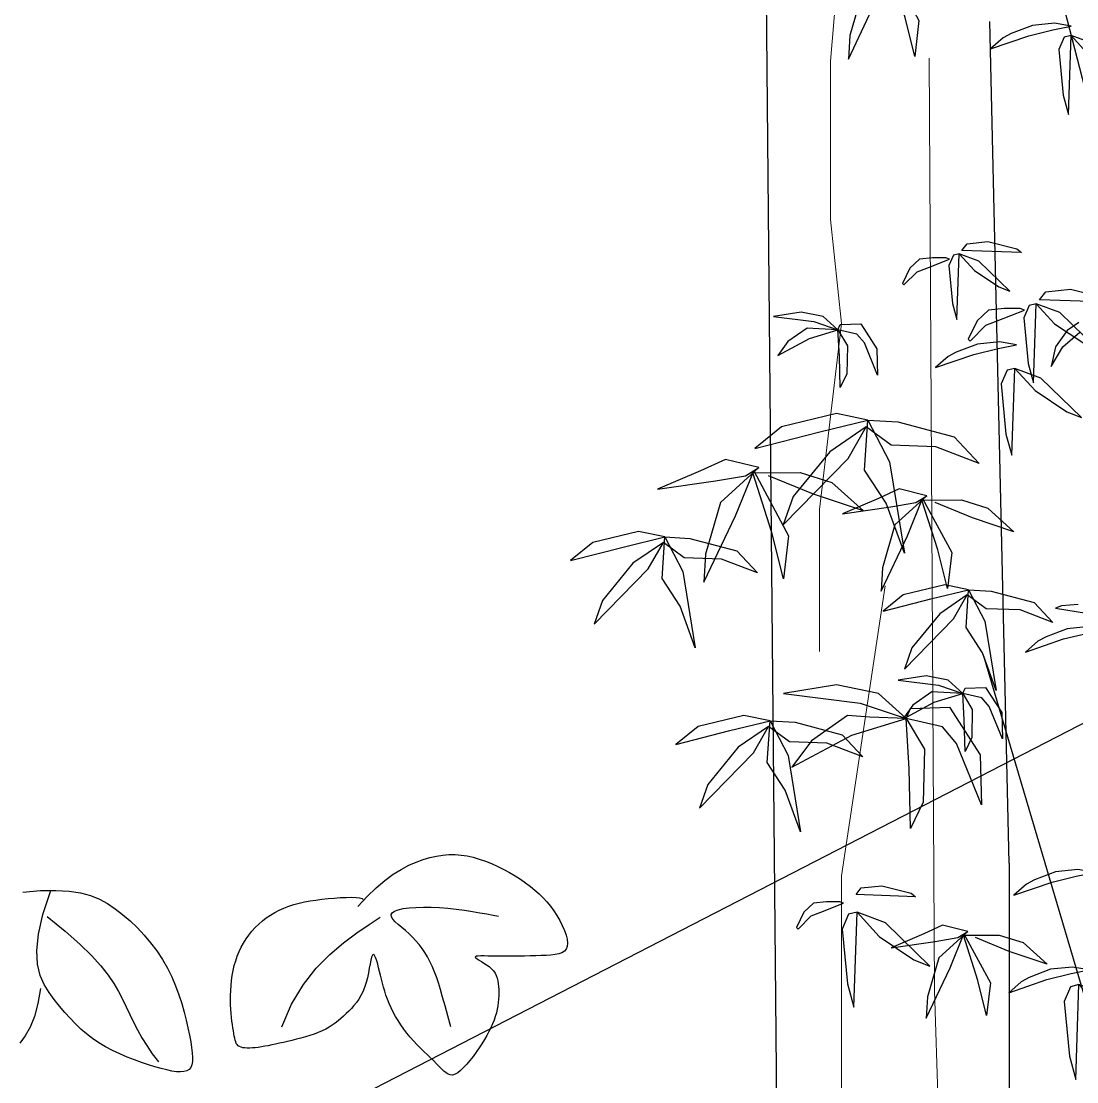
# Model space of a CAD drawing. Extents: x 941299 to 942979, y 2579300 to 2579597.
# Drawn here: x 942766.765 to 942770.271, y 2579509.425 to 2579512.946 of the extents above; entities that cross this region are included whole.
import ezdxf

# ---------------------------------------------------------------- set-up
doc = ezdxf.new("R2010")
doc.units = 0
doc.layers.get('0').update_dxf_attribs({"linetype": 'CONTINUOUS'})
for name, color, linetype in [('LH', 94, 'CONTINUOUS'), ('LV', 3, 'CONTINUOUS'), ('尺寸标注', 2, 'CONTINUOUS')]:
    doc.layers.add(name, color=color, linetype=linetype)
doc.layers.add('标注', color=4, linetype='CONTINUOUS', lineweight=15)

# ---------------------------------------------------------------- blocks, each defined once
blk = doc.blocks.new('15')
at = {"layer": 'LH', "color": 38}
for p, q in [((0.2556, 2.2502), (0.2713, 2.2558)), ((0.2713, 2.2558), (0.2863, 2.2603)), ((0.2863, 2.2603), (0.3008, 2.2635)), ((0.3008, 2.2635), (0.3148, 2.2657)), ((0.3148, 2.2657), (0.3284, 2.2668)), ((0.3284, 2.2668), (0.3418, 2.2669)), ((0.3418, 2.2669), (0.3551, 2.2659)), ((0.3551, 2.2659), (0.3684, 2.2639)), ((0.3684, 2.2639), (0.3818, 2.261)), ((0.3818, 2.261), (0.3954, 2.2571)), ((0.3954, 2.2571), (0.409, 2.2524)), ((0.2045, 2.2233), (0.2222, 2.2343)), ((0.2222, 2.2343), (0.2393, 2.2432)), ((0.2393, 2.2432), (0.2556, 2.2502)), ((0.409, 2.2524), (0.4227, 2.2469)), ((0.4227, 2.2469), (0.4362, 2.2409)), ((0.4362, 2.2409), (0.4495, 2.2342)), ((0.4495, 2.2342), (0.4624, 2.2272)), ((0.167, 2.1937), (0.1861, 2.2099)), ((0.1861, 2.2099), (0.2045, 2.2233)), ((0.4624, 2.2272), (0.4749, 2.2198)), ((0.4749, 2.2198), (0.4868, 2.2122)), ((0.4868, 2.2122), (0.498, 2.2045)), ((-0.6155, 2.1839), (-0.576, 2.1871)), ((-0.576, 2.1871), (-0.542, 2.1878)), ((-0.5708, 2.1347), (-0.5531, 2.1874)), ((-0.542, 2.1878), (-0.5127, 2.1861)), ((-0.5127, 2.1861), (-0.4874, 2.1821)), ((0.1472, 2.1744), (0.167, 2.1937)), ((0.498, 2.2045), (0.5086, 2.1966)), ((0.5086, 2.1966), (0.5185, 2.1884)), ((0.5185, 2.1884), (0.5279, 2.18)), ((-0.4874, 2.1821), (-0.4653, 2.1761)), ((-0.4653, 2.1761), (-0.4457, 2.1682)), ((-0.4457, 2.1682), (-0.4278, 2.1585)), ((-0.0034, 2.1595), (0.0086, 2.1622)), ((0.0086, 2.1622), (0.021, 2.1645)), ((0.021, 2.1645), (0.0338, 2.1664)), ((0.0338, 2.1664), (0.047, 2.1681)), ((0.047, 2.1681), (0.0605, 2.1695)), ((0.0605, 2.1695), (0.0742, 2.1707)), ((0.0742, 2.1707), (0.0878, 2.1716)), ((0.0878, 2.1716), (0.1007, 2.1722)), ((0.1007, 2.1722), (0.1125, 2.1724)), ((0.1125, 2.1724), (0.1226, 2.1721)), ((0.1226, 2.1721), (0.1306, 2.1713)), ((0.1267, 2.1518), (0.1472, 2.1744)), ((0.1306, 2.1713), (0.1359, 2.1698)), ((0.1359, 2.1698), (0.138, 2.1676)), ((0.5279, 2.18), (0.5367, 2.1712)), ((0.5367, 2.1712), (0.545, 2.1621)), ((0.545, 2.1621), (0.5529, 2.1525)), ((-0.4278, 2.1585), (-0.4108, 2.1472)), ((-0.4108, 2.1472), (-0.3942, 2.1345)), ((-0.0671, 2.133), (-0.0576, 2.1388)), ((-0.0576, 2.1388), (-0.0476, 2.144)), ((-0.0476, 2.144), (-0.0372, 2.1487)), ((-0.0372, 2.1487), (-0.0263, 2.1528)), ((-0.0263, 2.1528), (-0.0151, 2.1564)), ((-0.0151, 2.1564), (-0.0034, 2.1595)), ((0.2003, 2.1341), (0.2024, 2.1383)), ((0.2024, 2.1383), (0.2078, 2.1419)), ((0.2078, 2.1419), (0.2161, 2.1449)), ((0.2161, 2.1449), (0.2271, 2.1473)), ((0.2271, 2.1473), (0.2402, 2.1491)), ((0.2402, 2.1491), (0.2552, 2.1502)), ((0.2552, 2.1502), (0.2717, 2.1507)), ((0.2717, 2.1507), (0.2893, 2.1506)), ((0.2893, 2.1506), (0.3075, 2.1498)), ((0.3075, 2.1498), (0.326, 2.1483)), ((0.326, 2.1483), (0.3446, 2.1463)), ((0.3446, 2.1463), (0.3628, 2.1438)), ((0.3628, 2.1438), (0.3804, 2.1411)), ((0.3804, 2.1411), (0.397, 2.1383)), ((0.397, 2.1383), (0.4124, 2.1356)), ((0.5529, 2.1525), (0.5603, 2.1424)), ((0.5603, 2.1424), (0.5673, 2.1318)), ((-0.5809, 2.0907), (-0.5708, 2.1347)), ((-0.561, 2.1302), (-0.5212, 2.0977)), ((-0.3942, 2.1345), (-0.3778, 2.1204)), ((-0.3778, 2.1204), (-0.3619, 2.1052)), ((-0.1007, 2.1052), (-0.093, 2.1128)), ((-0.093, 2.1128), (-0.0848, 2.12)), ((-0.0848, 2.12), (-0.0762, 2.1267)), ((-0.0762, 2.1267), (-0.0671, 2.133)), ((0.1518, 2.1122), (0.1761, 2.1286)), ((0.2011, 2.1293), (0.2003, 2.1341)), ((0.2043, 2.1241), (0.2011, 2.1293)), ((0.2095, 2.1184), (0.2043, 2.1241)), ((0.2161, 2.1122), (0.2095, 2.1184)), ((0.4124, 2.1356), (0.4262, 2.1329)), ((0.4262, 2.1329), (0.4381, 2.1306)), ((0.5673, 2.1318), (0.5737, 2.1209)), ((0.5737, 2.1209), (0.5793, 2.1099)), ((-0.5846, 2.0543), (-0.5809, 2.0907)), ((-0.5212, 2.0977), (-0.4888, 2.0689)), ((-0.3619, 2.1052), (-0.3467, 2.0889)), ((-0.1145, 2.0889), (-0.1078, 2.0972)), ((-0.1078, 2.0972), (-0.1007, 2.1052)), ((0.0948, 2.0718), (0.1243, 2.0936)), ((0.1243, 2.0936), (0.1518, 2.1122)), ((0.2237, 2.1057), (0.2161, 2.1122)), ((0.2319, 2.0988), (0.2237, 2.1057)), ((0.24, 2.0915), (0.2319, 2.0988)), ((0.2478, 2.084), (0.24, 2.0915)), ((0.5793, 2.1099), (0.5841, 2.0992)), ((0.5841, 2.0992), (0.5877, 2.0889)), ((-0.4888, 2.0689), (-0.4629, 2.0435)), ((-0.3467, 2.0889), (-0.3323, 2.0717)), ((-0.3323, 2.0717), (-0.3187, 2.0536)), ((-0.1316, 2.0619), (-0.1264, 2.0712)), ((-0.1264, 2.0712), (-0.1207, 2.0802)), ((-0.1207, 2.0802), (-0.1145, 2.0889)), ((0.0644, 2.0461), (0.0948, 2.0718)), ((0.2552, 2.0761), (0.2478, 2.084)), ((0.2621, 2.0679), (0.2552, 2.0761)), ((0.2687, 2.0593), (0.2621, 2.0679)), ((0.5877, 2.0889), (0.5901, 2.0794)), ((0.5901, 2.0794), (0.5911, 2.0709)), ((0.5911, 2.0709), (0.5904, 2.0636)), ((-0.583, 2.0243), (-0.5846, 2.0543)), ((-0.4629, 2.0435), (-0.4424, 2.0208)), ((-0.3187, 2.0536), (-0.3063, 2.035)), ((-0.1439, 2.0319), (-0.1403, 2.0422)), ((-0.1403, 2.0422), (-0.1362, 2.0522)), ((-0.1362, 2.0522), (-0.1316, 2.0619)), ((0.0344, 2.0154), (0.0644, 2.0461)), ((0.1588, 2.0441), (0.1571, 2.0399)), ((0.1605, 2.0457), (0.1588, 2.0441)), ((0.1624, 2.0449), (0.1605, 2.0457)), ((0.1643, 2.0421), (0.1624, 2.0449)), ((0.2748, 2.0502), (0.2687, 2.0593)), ((0.2806, 2.0406), (0.2748, 2.0502)), ((0.3932, 2.0423), (0.3892, 2.0418)), ((0.3989, 2.0425), (0.3932, 2.0423)), ((0.406, 2.0425), (0.3989, 2.0425)), ((0.4143, 2.0424), (0.406, 2.0425)), ((0.4238, 2.0422), (0.4143, 2.0424)), ((0.4957, 2.0424), (0.4829, 2.0422)), ((0.5084, 2.0427), (0.4957, 2.0424)), ((0.5208, 2.043), (0.5084, 2.0427)), ((0.5326, 2.0434), (0.5208, 2.043)), ((0.5438, 2.0438), (0.5326, 2.0434)), ((0.554, 2.0445), (0.5438, 2.0438)), ((0.5633, 2.0456), (0.554, 2.0445)), ((0.5715, 2.0473), (0.5633, 2.0456)), ((0.5785, 2.0497), (0.5715, 2.0473)), ((0.584, 2.0532), (0.5785, 2.0497)), ((0.5881, 2.0577), (0.584, 2.0532)), ((0.5904, 2.0636), (0.5881, 2.0577)), ((-0.5771, 1.9996), (-0.583, 2.0243)), ((-0.4424, 2.0208), (-0.4263, 2.0002)), ((-0.3063, 2.035), (-0.2952, 2.0158)), ((-0.1495, 2.0105), (-0.147, 2.0213)), ((-0.147, 2.0213), (-0.1439, 2.0319)), ((0.1538, 2.0253), (0.152, 2.0157)), ((0.1555, 2.0335), (0.1538, 2.0253)), ((0.1571, 2.0399), (0.1555, 2.0335)), ((0.1664, 2.0375), (0.1643, 2.0421)), ((0.1684, 2.0315), (0.1664, 2.0375)), ((0.1705, 2.0245), (0.1684, 2.0315)), ((0.1726, 2.0166), (0.1705, 2.0245)), ((0.286, 2.0306), (0.2806, 2.0406)), ((0.2911, 2.02), (0.286, 2.0306)), ((0.2958, 2.0088), (0.2911, 2.02)), ((0.3868, 2.041), (0.3863, 2.0398)), ((0.3863, 2.0398), (0.3877, 2.0381)), ((0.3892, 2.0418), (0.3868, 2.041)), ((0.3877, 2.0381), (0.3907, 2.0359)), ((0.3907, 2.0359), (0.395, 2.0333)), ((0.395, 2.0333), (0.4002, 2.0303)), ((0.4002, 2.0303), (0.4059, 2.0269)), ((0.4059, 2.0269), (0.4118, 2.0231)), ((0.4118, 2.0231), (0.4175, 2.0189)), ((0.4175, 2.0189), (0.4226, 2.0144)), ((0.4343, 2.042), (0.4238, 2.0422)), ((0.4457, 2.0419), (0.4343, 2.042)), ((0.4577, 2.0419), (0.4457, 2.0419)), ((0.4701, 2.042), (0.4577, 2.0419)), ((0.4829, 2.0422), (0.4701, 2.042)), ((-0.5682, 1.9791), (-0.5771, 1.9996)), ((-0.4263, 2.0002), (-0.4137, 1.9814)), ((-0.2952, 2.0158), (-0.2854, 1.9962)), ((-0.2854, 1.9962), (-0.2769, 1.9764)), ((-0.1531, 1.9882), (-0.1515, 1.9994)), ((-0.1515, 1.9994), (-0.1495, 2.0105)), ((0.0059, 1.9791), (0.0344, 2.0154)), ((0.15, 2.0052), (0.1476, 1.9943)), ((0.152, 2.0157), (0.15, 2.0052)), ((0.1747, 2.0083), (0.1726, 2.0166)), ((0.1768, 1.9999), (0.1747, 2.0083)), ((0.1788, 1.9913), (0.1768, 1.9999)), ((0.3004, 1.9967), (0.2958, 2.0088)), ((0.3049, 1.9833), (0.3004, 1.9967)), ((0.4226, 2.0144), (0.4269, 2.0096)), ((0.4269, 2.0096), (0.4303, 2.0045)), ((0.4303, 2.0045), (0.433, 1.999)), ((0.433, 1.999), (0.435, 1.9934)), ((-0.5573, 1.9616), (-0.5682, 1.9791)), ((-0.4137, 1.9814), (-0.4034, 1.9637)), ((-0.2769, 1.9764), (-0.2696, 1.9567)), ((-0.1549, 1.966), (-0.1542, 1.9771)), ((-0.1542, 1.9771), (-0.1531, 1.9882)), ((-0.02, 1.9361), (0.0059, 1.9791)), ((0.1416, 1.9731), (0.1377, 1.9635)), ((0.1448, 1.9835), (0.1416, 1.9731)), ((0.1476, 1.9943), (0.1448, 1.9835)), ((0.181, 1.9826), (0.1788, 1.9913)), ((0.1834, 1.9738), (0.181, 1.9826)), ((0.186, 1.9649), (0.1834, 1.9738)), ((0.3095, 1.9683), (0.3049, 1.9833)), ((0.435, 1.9934), (0.4365, 1.9874)), ((0.4365, 1.9874), (0.4375, 1.9812)), ((0.4375, 1.9812), (0.4382, 1.9748)), ((0.4382, 1.9748), (0.4385, 1.9682)), ((-0.5761, 1.9703), (-0.5818, 1.937)), ((-0.5455, 1.9461), (-0.5573, 1.9616)), ((-0.4034, 1.9637), (-0.3946, 1.9466)), ((-0.2696, 1.9567), (-0.2633, 1.9373)), ((-0.1553, 1.9551), (-0.1549, 1.966)), ((-0.1553, 1.9445), (-0.1553, 1.9551)), ((0.1333, 1.9548), (0.1285, 1.9469)), ((0.1377, 1.9635), (0.1333, 1.9548)), ((0.1889, 1.9558), (0.186, 1.9649)), ((0.1922, 1.9467), (0.1889, 1.9558)), ((0.3144, 1.9514), (0.3095, 1.9683)), ((0.3198, 1.9322), (0.3144, 1.9514)), ((0.4386, 1.9543), (0.4383, 1.9471)), ((0.4385, 1.9682), (0.4387, 1.9613)), ((0.4387, 1.9613), (0.4386, 1.9543)), ((-0.5818, 1.937), (-0.5896, 1.9088)), ((-0.5339, 1.9315), (-0.5455, 1.9461)), ((-0.5223, 1.9177), (-0.5339, 1.9315)), ((-0.3946, 1.9466), (-0.3864, 1.9297)), ((-0.3864, 1.9297), (-0.3782, 1.9128)), ((-0.2633, 1.9373), (-0.2579, 1.9184)), ((-0.1551, 1.9343), (-0.1553, 1.9445)), ((-0.1546, 1.9246), (-0.1551, 1.9343)), ((-0.042, 1.8857), (-0.02, 1.9361)), ((0.1122, 1.9265), (0.1064, 1.9206)), ((0.1179, 1.9328), (0.1122, 1.9265)), ((0.1233, 1.9396), (0.1179, 1.9328)), ((0.1285, 1.9469), (0.1233, 1.9396)), ((0.1959, 1.9373), (0.1922, 1.9467)), ((0.2002, 1.9279), (0.1959, 1.9373)), ((0.2049, 1.9184), (0.2002, 1.9279)), ((0.3257, 1.9104), (0.3198, 1.9322)), ((0.4366, 1.9322), (0.4352, 1.9245)), ((0.4376, 1.9398), (0.4366, 1.9322)), ((0.4383, 1.9471), (0.4376, 1.9398)), ((-0.5896, 1.9088), (-0.5992, 1.8853)), ((-0.5107, 1.9047), (-0.5223, 1.9177)), ((-0.4989, 1.8925), (-0.5107, 1.9047)), ((-0.3782, 1.9128), (-0.3699, 1.8959)), ((-0.2579, 1.9184), (-0.2534, 1.9003)), ((-0.1539, 1.9153), (-0.1546, 1.9246)), ((-0.1531, 1.9066), (-0.1539, 1.9153)), ((-0.1521, 1.8983), (-0.1531, 1.9066)), ((0.0888, 1.9041), (0.0828, 1.899)), ((0.0947, 1.9094), (0.0888, 1.9041)), ((0.1006, 1.9149), (0.0947, 1.9094)), ((0.1064, 1.9206), (0.1006, 1.9149)), ((0.2101, 1.9089), (0.2049, 1.9184)), ((0.2157, 1.8994), (0.2101, 1.9089)), ((0.3323, 1.8857), (0.3257, 1.9104)), ((0.431, 1.9086), (0.4282, 1.9005)), ((0.4334, 1.9166), (0.431, 1.9086)), ((0.4352, 1.9245), (0.4334, 1.9166)), ((-0.5992, 1.8853), (-0.61, 1.8658)), ((-0.4868, 1.8809), (-0.4989, 1.8925)), ((-0.4742, 1.8701), (-0.4868, 1.8809)), ((-0.3699, 1.8959), (-0.3611, 1.8789)), ((-0.3611, 1.8789), (-0.3514, 1.8616)), ((-0.2534, 1.9003), (-0.2496, 1.8832)), ((-0.2496, 1.8832), (-0.2463, 1.8672)), ((-0.1511, 1.8906), (-0.1521, 1.8983)), ((-0.15, 1.8835), (-0.1511, 1.8906)), ((-0.149, 1.8769), (-0.15, 1.8835)), ((0.0555, 1.8808), (0.0475, 1.8769)), ((0.063, 1.885), (0.0555, 1.8808)), ((0.07, 1.8895), (0.063, 1.885)), ((0.0765, 1.8941), (0.07, 1.8895)), ((0.0828, 1.899), (0.0765, 1.8941)), ((0.2218, 1.89), (0.2157, 1.8994)), ((0.2282, 1.8807), (0.2218, 1.89)), ((0.2351, 1.8717), (0.2282, 1.8807)), ((0.421, 1.8837), (0.4167, 1.8751)), ((0.4249, 1.8922), (0.421, 1.8837)), ((0.4282, 1.9005), (0.4249, 1.8922)), ((-0.61, 1.8658), (-0.6216, 1.8496)), ((-0.461, 1.8599), (-0.4742, 1.8701)), ((-0.447, 1.8504), (-0.461, 1.8599)), ((-0.3514, 1.8616), (-0.3407, 1.8441)), ((-0.2463, 1.8672), (-0.2436, 1.8527)), ((-0.148, 1.8709), (-0.149, 1.8769)), ((-0.147, 1.8654), (-0.148, 1.8709)), ((-0.1461, 1.8605), (-0.147, 1.8654)), ((-0.1451, 1.8562), (-0.1461, 1.8605)), ((-0.1439, 1.8524), (-0.1451, 1.8562)), ((-0.0194, 1.8558), (-0.029, 1.8535)), ((-0.0095, 1.8583), (-0.0194, 1.8558)), ((0.0004, 1.8609), (-0.0095, 1.8583)), ((0.0104, 1.8637), (0.0004, 1.8609)), ((0.0202, 1.8666), (0.0104, 1.8637)), ((0.0297, 1.8698), (0.0202, 1.8666)), ((0.0389, 1.8732), (0.0297, 1.8698)), ((0.0475, 1.8769), (0.0389, 1.8732)), ((0.2422, 1.863), (0.2351, 1.8717)), ((0.2497, 1.8545), (0.2422, 1.863)), ((0.2574, 1.8464), (0.2497, 1.8545)), ((0.4067, 1.8574), (0.401, 1.8483)), ((0.4119, 1.8664), (0.4067, 1.8574)), ((0.4167, 1.8751), (0.4119, 1.8664)), ((-0.4321, 1.8416), (-0.447, 1.8504)), ((-0.4166, 1.8334), (-0.4321, 1.8416)), ((-0.4006, 1.8259), (-0.4166, 1.8334)), ((-0.3407, 1.8441), (-0.3285, 1.8263)), ((-0.2436, 1.8527), (-0.2414, 1.8397)), ((-0.2414, 1.8397), (-0.24, 1.8281)), ((-0.1425, 1.8491), (-0.1439, 1.8524)), ((-0.1406, 1.8463), (-0.1425, 1.8491)), ((-0.1384, 1.844), (-0.1406, 1.8463)), ((-0.1355, 1.8421), (-0.1384, 1.844)), ((-0.1321, 1.8406), (-0.1355, 1.8421)), ((-0.1281, 1.8396), (-0.1321, 1.8406)), ((-0.1235, 1.8389), (-0.1281, 1.8396)), ((-0.1184, 1.8386), (-0.1235, 1.8389)), ((-0.1129, 1.8386), (-0.1184, 1.8386)), ((-0.1069, 1.8389), (-0.1129, 1.8386)), ((-0.1005, 1.8395), (-0.1069, 1.8389)), ((-0.0939, 1.8403), (-0.1005, 1.8395)), ((-0.0869, 1.8414), (-0.0939, 1.8403)), ((-0.0796, 1.8426), (-0.0869, 1.8414)), ((-0.072, 1.844), (-0.0796, 1.8426)), ((-0.0641, 1.8456), (-0.072, 1.844)), ((-0.0558, 1.8474), (-0.0641, 1.8456)), ((-0.0472, 1.8493), (-0.0558, 1.8474)), ((-0.0383, 1.8514), (-0.0472, 1.8493)), ((-0.029, 1.8535), (-0.0383, 1.8514)), ((0.2652, 1.8386), (0.2574, 1.8464)), ((0.2729, 1.8311), (0.2652, 1.8386)), ((0.2805, 1.8239), (0.2729, 1.8311)), ((0.3949, 1.8391), (0.3884, 1.8297)), ((0.401, 1.8483), (0.3949, 1.8391)), ((-0.3844, 1.8189), (-0.4006, 1.8259)), ((-0.3683, 1.8126), (-0.3844, 1.8189)), ((-0.3525, 1.8069), (-0.3683, 1.8126)), ((-0.3285, 1.8263), (-0.3145, 1.808)), ((-0.2396, 1.8091), (-0.2408, 1.8018)), ((-0.24, 1.8281), (-0.2393, 1.8179)), ((-0.2393, 1.8179), (-0.2396, 1.8091)), ((0.2878, 1.817), (0.2805, 1.8239)), ((0.2947, 1.8104), (0.2878, 1.817)), ((0.3011, 1.8041), (0.2947, 1.8104)), ((0.3747, 1.8114), (0.3677, 1.803)), ((0.3817, 1.8203), (0.3747, 1.8114)), ((0.3884, 1.8297), (0.3817, 1.8203)), ((-0.3372, 1.8018), (-0.3525, 1.8069)), ((-0.3226, 1.7973), (-0.3372, 1.8018)), ((-0.3091, 1.7934), (-0.3226, 1.7973)), ((-0.2967, 1.7903), (-0.3091, 1.7934)), ((-0.2853, 1.7879), (-0.2967, 1.7903)), ((-0.2752, 1.7864), (-0.2853, 1.7879)), ((-0.2662, 1.7859), (-0.2752, 1.7864)), ((-0.2585, 1.7865), (-0.2662, 1.7859)), ((-0.2521, 1.7883), (-0.2585, 1.7865)), ((-0.247, 1.7914), (-0.2521, 1.7883)), ((-0.2433, 1.7959), (-0.247, 1.7914)), ((-0.2408, 1.8018), (-0.2433, 1.7959)), ((0.3069, 1.7981), (0.3011, 1.8041)), ((0.3121, 1.7925), (0.3069, 1.7981)), ((0.3171, 1.7877), (0.3121, 1.7925)), ((0.3218, 1.7837), (0.3171, 1.7877)), ((0.3477, 1.784), (0.3418, 1.7806)), ((0.3541, 1.7891), (0.3477, 1.784)), ((0.3608, 1.7955), (0.3541, 1.7891)), ((0.3677, 1.803), (0.3608, 1.7955)), ((0.3265, 1.7808), (0.3218, 1.7837)), ((0.3313, 1.7792), (0.3265, 1.7808)), ((0.3363, 1.7791), (0.3313, 1.7792)), ((0.3418, 1.7806), (0.3363, 1.7791))]:
    blk.add_line(p, q, dxfattribs=at)
blk = doc.blocks.new('shu')
at = {"color": 72}
for p, q in [((-1380.1858, -1076.7332), (-1380.2403, -1077.3686)), ((-1379.9124, -1077.3591), (-1379.8952, -1080.4545)), ((-1380.2403, -1077.3686), (-1380.2403, -1077.895)), ((-1380.2403, -1077.895), (-1380.204, -1078.2399)), ((-1380.204, -1078.2399), (-1380.2767, -1078.8571)), ((-1380.2767, -1078.8571), (-1380.2767, -1079.0205)), ((-1380.2767, -1079.0205), (-1380.2767, -1079.3291)), ((-1380.0587, -1079.1112), (-1380.204, -1080.0733)), ((-1380.204, -1080.0733), (-1380.204, -1082.2698)), ((-1379.8952, -1080.4545), (-1379.7943, -1083.476))]:
    blk.add_line(p, q, dxfattribs=at)
at = {"layer": 'LV', "color": 72}
for p, q in [((-1380.3942, -1083.552), (-1380.4696, -1075.3265)), ((-1379.6464, -1080.0314), (-1379.7115, -1077.237)), ((-1379.6456, -1081.916), (-1379.6456, -1080.0314))]:
    blk.add_line(p, q, dxfattribs=at)
blk = doc.blocks.new('tree104')
at = {"color": 0}
for points in [[(-8694, 21167), (-8993, 21242), (-9218, 21137), (-9607, 20973), (-9083, 21048), (-8814, 21093), (-8694, 21167), (-9038, 20853), (-9173, 20390), (-9188, 20135), (-8904, 20734), (-8739, 21137), (-8425, 20554), (-8470, 20165), (-8574, 20584), (-8746, 21120), (-8320, 21122), (-8036, 21033), (-7751, 20778), (-8200, 20928), (-8604, 21093)], [(-6137, 17921), (-6846, 20663)], [(-6778, 20492), (-6960, 20523), (-7198, 20499), (-7428, 20412), (-7516, 20365), (-7650, 20246), (-7238, 20388), (-6976, 20452), (-6778, 20492)], [(-6779, 20391), (-6855, 20372), (-6912, 20239), (-6865, 19745), (-6808, 19536), (-6779, 20391), (-6580, 20172), (-6266, 19963), (-6124, 19907), (-6523, 20296), (-6779, 20391)], [(-7960, 18068), (-7904, 18139), (-7682, 18163), (-7365, 18084), (-7317, 18044), (-7960, 18068)], [(-7990, 18032), (-8053, 18016), (-8101, 17905), (-8061, 17494), (-8014, 17320), (-7990, 18032), (-7824, 17850), (-7562, 17676), (-7444, 17628), (-7776, 17953), (-7990, 18032)], [(-8134, 17988), (-8277, 17988), (-8420, 17973), (-8523, 17877), (-8602, 17711), (-8587, 17695), (-8444, 17838), (-8341, 17877), (-8095, 17973), (-8134, 17988)], [(-7121, 17535), (-7054, 17621), (-6788, 17649), (-6407, 17554), (-6350, 17507), (-7121, 17535)], [(-7330, 17440), (-7502, 17440), (-7673, 17421), (-7797, 17307), (-7892, 17107), (-7873, 17088), (-7702, 17259), (-7578, 17307), (-7283, 17421), (-7330, 17440)], [(-7157, 17492), (-7233, 17473), (-7290, 17340), (-7243, 16846), (-7186, 16638), (-7157, 17492), (-6958, 17274), (-6644, 17065), (-6502, 17008), (-6901, 17397), (-7157, 17492)], [(-9301, 17211), (-9460, 17354), (-9698, 17402), (-9999, 17354), (-9563, 17298), (-9301, 17211), (-9507, 17219), (-9634, 17227), (-9841, 17084), (-9952, 16934), (-9610, 17116), (-9301, 17211), (-9277, 17267), (-9055, 17275), (-8880, 17005), (-8873, 16719), (-9015, 17068), (-9095, 17164), (-9301, 17211), (-9198, 17037), (-9206, 16735), (-9277, 16585), (-9285, 16926), (-9301, 17211)], [(-6695, 17288), (-6822, 17201), (-6949, 17026), (-6997, 16812), (-6870, 17026), (-6687, 17185)], [(-7372, 17047), (-7554, 17079), (-7792, 17055), (-8023, 16967), (-8110, 16920), (-8245, 16801), (-7832, 16944), (-7570, 17007), (-7372, 17047)], [(-7390, 16793), (-7473, 16773), (-7536, 16626), (-7484, 16083), (-7421, 15854), (-7390, 16793), (-7170, 16553), (-6826, 16324), (-6669, 16261), (-7108, 16689), (-7390, 16793)], [(-8977, 16232), (-9318, 16304), (-9911, 16161), (-10198, 15927), (-9498, 16107), (-8977, 16232), (-8744, 15784), (-8582, 14796), (-8779, 15335), (-9013, 15694), (-8977, 16232), (-8654, 16214), (-8043, 16053), (-7774, 15766), (-8241, 15945), (-8726, 15963), (-8995, 16161), (-9390, 15891), (-9785, 15407), (-9893, 15102), (-9192, 15820), (-8995, 16161)], [(-10157, 15721), (-10517, 15810), (-10786, 15685), (-11253, 15487), (-10624, 15577), (-10301, 15631), (-10157, 15721), (-10570, 15344), (-10732, 14787), (-10750, 14482), (-10409, 15200), (-10211, 15685), (-9834, 14985), (-9888, 14518), (-10014, 15021), (-10220, 15664), (-9708, 15667), (-9367, 15559), (-9026, 15254), (-9565, 15433), (-10050, 15631)], [(-8341, 15417), (-8640, 15492), (-8864, 15387), (-9253, 15222), (-8730, 15297), (-8460, 15342), (-8341, 15417), (-8685, 15103), (-8819, 14639), (-8834, 14385), (-8550, 14983), (-8385, 15387), (-8071, 14803), (-8116, 14415), (-8221, 14833), (-8393, 15369), (-7966, 15372), (-7682, 15282), (-7398, 15028), (-7847, 15177), (-8251, 15342)], [(-11173, 14971), (-11457, 15031), (-11951, 14911), (-12191, 14717), (-11607, 14866), (-11173, 14971), (-10978, 14597), (-10844, 13774), (-11008, 14223), (-11203, 14522), (-11173, 14971), (-10904, 14956), (-10395, 14821), (-10170, 14582), (-10559, 14732), (-10963, 14747), (-11188, 14911), (-11517, 14687), (-11846, 14283), (-11936, 14029), (-11353, 14627), (-11188, 14911)], [(-7888, 14400), (-8147, 14454), (-8596, 14345), (-8813, 14169), (-8283, 14305), (-7888, 14400), (-7711, 14060), (-7589, 13312), (-7739, 13720), (-7916, 13992), (-7888, 14400), (-7643, 14386), (-7181, 14264), (-6977, 14046), (-7331, 14182), (-7698, 14196), (-7902, 14345), (-8201, 14142), (-8501, 13774), (-8582, 13543), (-8052, 14087), (-7902, 14345)], [(-6702, 14242), (-6885, 14226), (-6948, 14203), (-6615, 14147)], [(-6401, 13973), (-6583, 14004), (-6821, 13980), (-7051, 13893), (-7139, 13846), (-7273, 13727), (-6861, 13869), (-6599, 13933), (-6401, 13973)], [(-6351, 9051), (-7723, 13684)], [(-7951, 13281), (-8109, 13423), (-8347, 13471), (-8649, 13423), (-8213, 13368), (-7951, 13281), (-8157, 13289), (-8284, 13297), (-8490, 13154), (-8601, 13003), (-8260, 13186), (-7951, 13281), (-7927, 13336), (-7705, 13344), (-7530, 13075), (-7522, 12789), (-7665, 13138), (-7744, 13233), (-7951, 13281), (-7848, 13106), (-7855, 12805), (-7927, 12654), (-7935, 12995), (-7951, 13281)], [(-8562, 13010), (-8864, 13281), (-9316, 13372), (-9890, 13281), (-9060, 13176), (-8562, 13010), (-8955, 13025), (-9196, 13040), (-9588, 12769), (-9799, 12482), (-9151, 12829), (-8562, 13010), (-8517, 13116), (-8095, 13131), (-7763, 12618), (-7748, 12075), (-8019, 12739), (-8170, 12920), (-8562, 13010), (-8366, 12678), (-8381, 12106), (-8517, 11819), (-8532, 12467), (-8562, 13010)], [(-10035, 12983), (-10319, 13042), (-10813, 12923), (-11052, 12728), (-10469, 12878), (-10035, 12983), (-9840, 12609), (-9705, 11786), (-9870, 12235), (-10065, 12534), (-10035, 12983), (-9765, 12968), (-9256, 12833), (-9032, 12594), (-9421, 12743), (-9825, 12758), (-10050, 12923), (-10379, 12698), (-10708, 12295), (-10798, 12040), (-10214, 12639), (-10050, 12923)], [(-6526, 11345), (-6709, 11377), (-6947, 11353), (-7177, 11266), (-7264, 11219), (-7399, 11100), (-6986, 11242), (-6725, 11306), (-6526, 11345)], [(-9105, 11107), (-9050, 11178), (-8828, 11202), (-8510, 11123), (-8463, 11083), (-9105, 11107)], [(-9280, 11028), (-9423, 11028), (-9566, 11012), (-9669, 10917), (-9748, 10750), (-9732, 10734), (-9589, 10877), (-9486, 10917), (-9240, 11012), (-9280, 11028)], [(-9094, 10915), (-9186, 10893), (-9254, 10733), (-9197, 10141), (-9129, 9890), (-9094, 10915), (-8855, 10653), (-8479, 10403), (-8308, 10334), (-8787, 10801), (-9094, 10915)], [(-7897, 10709), (-8169, 10777), (-8373, 10682), (-8727, 10532), (-8251, 10600), (-8006, 10641), (-7897, 10709), (-8210, 10423), (-8332, 10002), (-8346, 9771), (-8088, 10315), (-7938, 10682), (-7652, 10151), (-7693, 9798), (-7788, 10179), (-7944, 10666), (-7557, 10668), (-7299, 10587), (-7040, 10355), (-7448, 10491), (-7815, 10641)], [(-6583, 10292), (-6765, 10323), (-7003, 10300), (-7233, 10212), (-7320, 10165), (-7455, 10046), (-7043, 10189), (-6781, 10252), (-6583, 10292)], [(-6696, 10134), (-6787, 10111), (-6855, 9952), (-6798, 9360), (-6730, 9109), (-6696, 10134), (-6456, 9872), (-6080, 9622), (-5909, 9553), (-6388, 10020), (-6696, 10134)]]:
    blk.add_lwpolyline(points, dxfattribs=at)

msp = doc.modelspace()

# ---------------------------------------------------------------- linework, layer by layer
msp.add_line((942786.96557, 2579519.19091), (942762.52067, 2579506.61727))

# ---------------------------------------------------------------- block references
at = {"color": 74, "xscale": 0.0003072000108659267, "yscale": 0.0003072000108659267, "zscale": 0.0003072000000000001}
msp.add_blockref('tree104', (942772.3349, 2579506.63504), dxfattribs=at)
at = {"layer": '尺寸标注', "color": 3, "xscale": 1.5, "yscale": 1.5, "zscale": 1.5}
msp.add_blockref('15', (942767.69313, 2579506.77929), dxfattribs=at)
at = {"layer": '标注'}
msp.add_blockref('shu', (944149.69328, 2580590.18281), dxfattribs=at)

doc.saveas('drawing.dxf')
